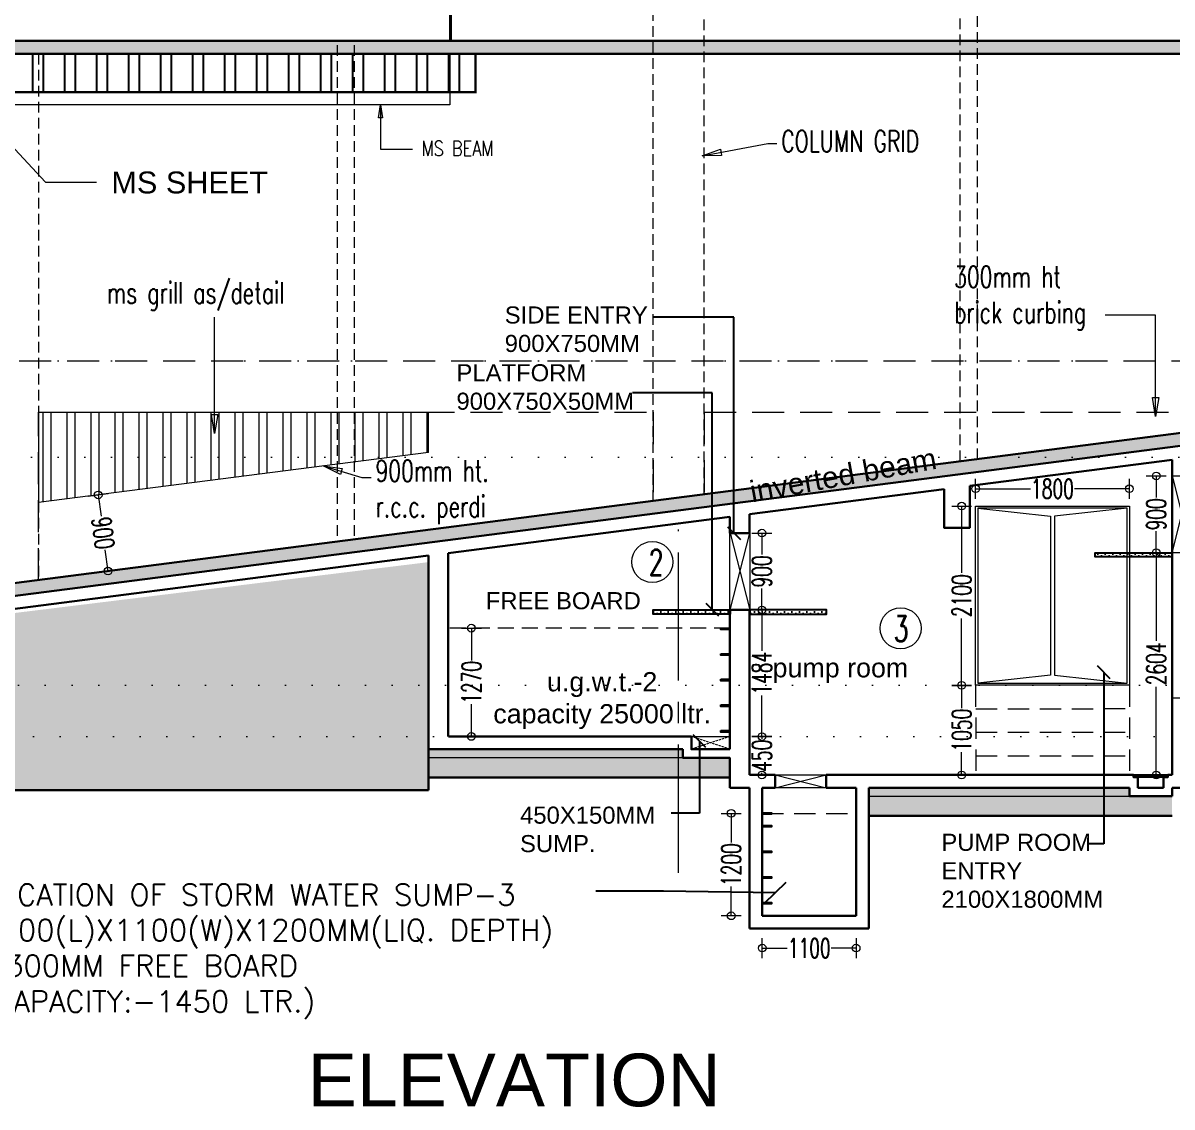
# Model space of a CAD drawing. Header units: inches. Extents: x 148614 to 294443, y 4730 to 138360.
# Drawn here: x 216367 to 229827, y 30789 to 43489 of the extents above; entities that cross this region are included whole.
import ezdxf
from ezdxf.enums import TextEntityAlignment as Align

# ---------------------------------------------------------------- set-up
doc = ezdxf.new("R2010")
doc.units = ezdxf.units.IN
doc.header["$MEASUREMENT"] = 0
for name, pattern in [('( Hidden )', [0.375, 0.25, -0.125]), ('CENTER2', [1.125, 0.75, -0.125, 0.125, -0.125]), ('DOT2', [0.125, 0, -0.125]), ('HIDDEN', [0.375, 0.25, -0.125]), ('HIDDEN2', [0.1875, 0.125, -0.0625])]:
    doc.linetypes.add(name, pattern=pattern)
doc.layers.get('DEFPOINTS').update_dxf_attribs({"color": 40, "lineweight": 15})
for name, color, linetype, lineweight in [('BEAM IN MS', 32, 'Continuous', 15), ('center line', 104, 'CENTER2', 15), ('Column', 32, 'Continuous', 30), ('description text', 34, 'Continuous', 15), ('dim inside', 5, 'Continuous', 15), ('dotted beams slab', 1, 'HIDDEN', 15), ('dotted gen.& dotted windows', 252, 'HIDDEN2', 15), ('fabr ele', 235, 'Continuous', 15), ('hatch-1', 253, 'Continuous', 13), ('PL-PLAT FOARM', 201, 'Continuous', 15), ('PL-Text', 7, 'Continuous', 15), ('PL_M.H Cover', 7, 'Continuous', 15), ('PL_Rungs', 40, 'Continuous', 13), ('PL_TEXT', 7, 'Continuous', 13), ('PL_U.G.TANK', 32, 'Continuous', 13), ('r.c.c', 1, 'Continuous', 30), ('refrence', 5, 'DOT2', 15), ('REMARKS', 170, 'Continuous', 13), ('room text', 7, 'Continuous', 13), ('Rungs', 40, 'Continuous', 13), ('wall cut', 7, 'Continuous', 30), ('wall ele', 7, 'Continuous', 15)]:
    doc.layers.add(name, color=color, linetype=linetype, lineweight=lineweight)
for name, color, linetype in [('DEVELOPER', 10, 'Continuous'), ('GRATING', 42, 'Continuous'), ('LAYOUT', 5, 'Continuous'), ('S-TEXT-1', 4, 'Continuous')]:
    doc.layers.add(name, color=color, linetype=linetype)
doc.styles.add('1PT2', font='simplex.shx', dxfattribs={"width": 0.65, "height": 0.078125})
doc.styles.add('AR', font='arial.ttf')
doc.styles.add('ARIAL-N', font='ARIALN.TTF')
doc.styles.add('Bibek-RS', font='simplex.shx', dxfattribs={"width": 0.9})
doc.styles.add('dim detail', font='simplex.shx', dxfattribs={"width": 0.65})
doc.styles.add('dim inside', font='simplex.shx', dxfattribs={"width": 0.7, "height": 100})
doc.styles.add('Romans', font='simplex.shx')
doc.styles.add('room text', font='arial.ttf', dxfattribs={"height": 150})
doc.dimstyles.new('dim inside', dxfattribs={"dimtxt": 225, "dimasz": 180, "dimexe": 0, "dimexo": 0, "dimgap": 10, "dimtad": 0, "dimdec": 0, "dimzin": 0, "dimdsep": 46, "dimtxsty": 'dim detail', "dimblk": 'SMALL', "dimcen": 0.09, "dimse1": 1, "dimse2": 1, "dimclrd": 256, "dimclrt": 256, "dimadec": 0, "dimazin": 0, "dimtfac": 1, "dimtdec": 0, "dimtofl": 0, "dimtmove": 1, "dimatfit": 3, "dimldrblk": 'SMALL', "dimfxl": 1, "dimtolj": 1, "dimtzin": 0, "dimlwd": -1, "dimarcsym": 2})
doc.dimstyles.new('PHE -2', dxfattribs={"dimtxt": 200, "dimasz": 250, "dimexe": 150, "dimexo": 75, "dimgap": 50, "dimtad": 1, "dimdec": 0, "dimzin": 0, "dimdsep": 46, "dimtxsty": 'Bibek-RS', "dimblk": 'OBLIQUE', "dimcen": 0.09, "dimdle": 150, "dimclrd": 256, "dimclre": 256, "dimclrt": 256, "dimadec": 0, "dimazin": 0, "dimtfac": 1, "dimtdec": 0, "dimtofl": 0, "dimtmove": 0, "dimatfit": 3, "dimldrblk": 'OBLIQUE', "dimfxl": 1, "dimtolj": 1, "dimtzin": 0, "dimarcsym": 0})

# ---------------------------------------------------------------- blocks, each defined once
blk = doc.blocks.new('_Small')
at = {"color": 0, "linetype": 'ByBlock', "lineweight": -2}
blk.add_line((0, 0.65), (0, -0.65), dxfattribs=at)
blk.add_circle((0, 0), 0.25, dxfattribs=at)
blk = doc.blocks.new('*D328')
at = {"layer": 'DEFPOINTS', "color": 0}
for p in [(200872, 46054), (202552, 46054), (233815, 39265)]:
    blk.add_point(p, dxfattribs=at)
at = {"layer": 'REMARKS'}
for p, q in [((202552, 46054), (202552, 42920)), ((202552, 39265), (202552, 42399))]:
    blk.add_line(p, q, dxfattribs=at)
at = {"layer": 'REMARKS', "xscale": 180, "yscale": 180, "zscale": 180}
for p, rotation in [((202552, 46054), 90), ((202552, 39265), 270)]:
    blk.add_blockref('_Small', p, dxfattribs=dict(at, rotation=rotation))
at = {"layer": 'REMARKS', "insert": (202552, 42660), "char_height": 225, "attachment_point": 5, "rotation": 90, "style": 'dim detail'}
blk.add_mtext('\\A1;6789', dxfattribs=at)
blk = doc.blocks.new('A$C2AF8397B')
at = {"layer": 'Rungs', "lineweight": -3, "ltscale": 5}
for points in [[(103, 3), (-3, 3), (-3, -15), (103, -15)], [(100, 0), (0, 0), (0, -12), (100, -12)]]:
    blk.add_lwpolyline(points, close=True, dxfattribs=at)
blk = doc.blocks.new('_Oblique')
at = {"color": 0, "linetype": 'ByBlock', "lineweight": -2}
blk.add_line((-0.5, -0.5), (0.5, 0.5), dxfattribs=at)
blk = doc.blocks.new('A$C0B7C1BB7')
at = {"layer": 'PL-PLAT FOARM', "linetype": 'Continuous', "lineweight": -3}
h = blk.add_hatch(dxfattribs=at)
h.set_pattern_fill('DOTS', color=201, scale=699.983629, angle=270, style=0)
h.set_pattern_definition([(270, (225282.89, -72400.53), (43.748977, -21.8744884), [0, -43.748977])])
h.paths.add_polyline_path([(-900, 50), (-900, 0), (0, 0), (0, 50)])
at = {"layer": 'PL-PLAT FOARM', "color": 201, "linetype": 'Continuous', "lineweight": -3}
blk.add_lwpolyline([(0, 0), (0, 50), (-900, 50), (-900, 0)], close=True, dxfattribs=at)
blk = doc.blocks.new('*D357')
at = {"layer": 'DEFPOINTS', "color": 0}
for p in [(227527, 37829), (227363, 35729), (227527, 35729)]:
    blk.add_point(p, dxfattribs=at)
at = {"layer": 'dim inside', "linetype": 'ByBlock'}
for p, q in [((227363, 37829), (227363, 37047)), ((227363, 35729), (227363, 36512))]:
    blk.add_line(p, q, dxfattribs=at)
at = {"layer": 'dim inside', "xscale": 180, "yscale": 180, "zscale": 180}
for p, rotation in [((227363, 37829), 90), ((227363, 35729), 270)]:
    blk.add_blockref('_Small', p, dxfattribs=dict(at, rotation=rotation))
at = {"layer": 'dim inside', "insert": (227363, 36779), "char_height": 225, "attachment_point": 5, "rotation": 90, "style": 'dim detail'}
blk.add_mtext('\\A1;2100', dxfattribs=at)
blk = doc.blocks.new('*D358')
at = {"layer": 'DEFPOINTS', "color": 0}
for p in [(229327, 38032), (227527, 37740), (229327, 37740)]:
    blk.add_point(p, dxfattribs=at)
at = {"layer": 'dim inside', "linetype": 'ByBlock'}
for p, q in [((227527, 38032), (228170, 38032)), ((229327, 38032), (228684, 38032))]:
    blk.add_line(p, q, dxfattribs=at)
at = {"layer": 'dim inside', "xscale": 180, "yscale": 180, "zscale": 180, "rotation": 180}
blk.add_blockref('_Small', (227527, 38032), dxfattribs=at)
at = {"layer": 'dim inside', "xscale": 180, "yscale": 180, "zscale": 180}
blk.add_blockref('_Small', (229327, 38032), dxfattribs=at)
at = {"layer": 'dim inside', "insert": (228427, 38032), "char_height": 225, "attachment_point": 5, "style": 'dim detail'}
blk.add_mtext('\\A1;1800', dxfattribs=at)
blk = doc.blocks.new('*D370')
at = {"layer": 'DEFPOINTS', "color": 0}
for p in [(221350, 36399), (221620, 36399), (221350, 35130)]:
    blk.add_point(p, dxfattribs=at)
at = {"layer": 'dim inside', "linetype": 'ByBlock'}
for p, q in [((221620, 36399), (221620, 36022)), ((221620, 35130), (221620, 35507))]:
    blk.add_line(p, q, dxfattribs=at)
at = {"layer": 'dim inside', "xscale": 180, "yscale": 180, "zscale": 180}
for p, rotation in [((221620, 36399), 90), ((221620, 35130), 270)]:
    blk.add_blockref('_Small', p, dxfattribs=dict(at, rotation=rotation))
at = {"layer": 'dim inside', "insert": (221620, 35764), "char_height": 225, "attachment_point": 5, "rotation": 90, "style": 'dim detail'}
blk.add_mtext('\\A1;1270', dxfattribs=at)
blk = doc.blocks.new('*D359')
at = {"layer": 'DEFPOINTS', "color": 0}
for p in [(225027, 33029), (226127, 33029), (225027, 32651)]:
    blk.add_point(p, dxfattribs=at)
at = {"layer": 'dim inside', "linetype": 'ByBlock'}
for p, q in [((225027, 32651), (225320, 32651)), ((226127, 32651), (225834, 32651))]:
    blk.add_line(p, q, dxfattribs=at)
at = {"layer": 'dim inside', "xscale": 180, "yscale": 180, "zscale": 180, "rotation": 180}
blk.add_blockref('_Small', (225027, 32651), dxfattribs=at)
at = {"layer": 'dim inside', "xscale": 180, "yscale": 180, "zscale": 180}
blk.add_blockref('_Small', (226127, 32651), dxfattribs=at)
at = {"layer": 'dim inside', "insert": (225577, 32651), "char_height": 225, "attachment_point": 5, "style": 'dim detail'}
blk.add_mtext('\\A1;1100', dxfattribs=at)
blk = doc.blocks.new('*D360')
at = {"layer": 'DEFPOINTS', "color": 0}
for p in [(225343, 34229), (224663, 33029), (225343, 33029)]:
    blk.add_point(p, dxfattribs=at)
at = {"layer": 'dim inside', "linetype": 'ByBlock'}
for p, q in [((224663, 34229), (224663, 33886)), ((224663, 33029), (224663, 33372))]:
    blk.add_line(p, q, dxfattribs=at)
at = {"layer": 'dim inside', "xscale": 180, "yscale": 180, "zscale": 180}
for p, rotation in [((224663, 34229), 90), ((224663, 33029), 270)]:
    blk.add_blockref('_Small', p, dxfattribs=dict(at, rotation=rotation))
at = {"layer": 'dim inside', "insert": (224663, 33629), "char_height": 225, "attachment_point": 5, "rotation": 90, "style": 'dim detail'}
blk.add_mtext('\\A1;1200', dxfattribs=at)
blk = doc.blocks.new('*D361')
at = {"layer": 'DEFPOINTS', "color": 0}
for p in [(227527, 35729), (227363, 34679), (227528, 34679)]:
    blk.add_point(p, dxfattribs=at)
at = {"layer": 'dim inside'}
for p, q in [((227363, 35729), (227363, 35461)), ((227363, 34679), (227363, 34947))]:
    blk.add_line(p, q, dxfattribs=at)
at = {"layer": 'dim inside', "xscale": 180, "yscale": 180, "zscale": 180}
for p, rotation in [((227363, 35729), 90), ((227363, 34679), 270)]:
    blk.add_blockref('_Small', p, dxfattribs=dict(at, rotation=rotation))
at = {"layer": 'dim inside', "insert": (227363, 35204), "char_height": 225, "attachment_point": 5, "rotation": 90, "style": 'dim detail'}
blk.add_mtext('\\A1;1050', dxfattribs=at)
blk = doc.blocks.new('*D362')
at = {"layer": 'DEFPOINTS', "color": 0}
for p in [(224647, 35129), (224877, 34679), (225023, 34679)]:
    blk.add_point(p, dxfattribs=at)
at = {"layer": 'dim inside', "linetype": 'ByBlock'}
for p, q in [((225023, 35129), (225023, 35102)), ((225023, 34679), (225023, 34706))]:
    blk.add_line(p, q, dxfattribs=at)
at = {"layer": 'dim inside', "xscale": 180, "yscale": 180, "zscale": 180}
for p, rotation in [((225023, 35129), 90), ((225023, 34679), 270)]:
    blk.add_blockref('_Small', p, dxfattribs=dict(at, rotation=rotation))
at = {"layer": 'dim inside', "insert": (225023, 34904), "char_height": 225, "attachment_point": 5, "rotation": 90, "style": 'dim detail'}
blk.add_mtext('\\A1;450', dxfattribs=at)
blk = doc.blocks.new('*D351')
at = {"layer": 'DEFPOINTS', "color": 0}
for p in [(224906, 36613), (225023, 36613), (224906, 35129)]:
    blk.add_point(p, dxfattribs=at)
at = {"layer": 'dim inside', "linetype": 'ByBlock'}
for p, q in [((225023, 36613), (225023, 36132)), ((225023, 35129), (225023, 35610))]:
    blk.add_line(p, q, dxfattribs=at)
at = {"layer": 'dim inside', "xscale": 180, "yscale": 180, "zscale": 180}
for p, rotation in [((225023, 36613), 90), ((225023, 35129), 270)]:
    blk.add_blockref('_Small', p, dxfattribs=dict(at, rotation=rotation))
at = {"layer": 'dim inside', "insert": (225023, 35871), "char_height": 225, "attachment_point": 5, "rotation": 90, "style": 'dim detail'}
blk.add_mtext('\\A1;1484', dxfattribs=at)
blk = doc.blocks.new('*D364')
at = {"layer": 'DEFPOINTS', "color": 0}
for p in [(224880, 37513), (225023, 37513), (224880, 36613)]:
    blk.add_point(p, dxfattribs=at)
at = {"layer": 'dim inside', "linetype": 'ByBlock'}
for p, q in [((225023, 37513), (225023, 37261)), ((225023, 36613), (225023, 36865))]:
    blk.add_line(p, q, dxfattribs=at)
at = {"layer": 'dim inside', "xscale": 180, "yscale": 180, "zscale": 180}
for p, rotation in [((225023, 37513), 90), ((225023, 36613), 270)]:
    blk.add_blockref('_Small', p, dxfattribs=dict(at, rotation=rotation))
at = {"layer": 'dim inside', "insert": (225023, 37063), "char_height": 225, "attachment_point": 5, "rotation": 90, "style": 'dim detail'}
blk.add_mtext('\\A1;900', dxfattribs=at)
blk = doc.blocks.new('*D365')
at = {"layer": 'DEFPOINTS', "color": 0}
for p in [(229642, 37283), (229827, 37283), (229827, 34679)]:
    blk.add_point(p, dxfattribs=at)
at = {"layer": 'dim inside', "linetype": 'ByBlock'}
for p, q in [((229642, 37283), (229642, 36252)), ((229642, 34679), (229642, 35710))]:
    blk.add_line(p, q, dxfattribs=at)
at = {"layer": 'dim inside', "xscale": 180, "yscale": 180, "zscale": 180}
for p, rotation in [((229642, 37283), 90), ((229642, 34679), 270)]:
    blk.add_blockref('_Small', p, dxfattribs=dict(at, rotation=rotation))
at = {"layer": 'dim inside', "insert": (229642, 35981), "char_height": 225, "attachment_point": 5, "rotation": 90, "style": 'dim detail'}
blk.add_mtext('\\A1;2604', dxfattribs=at)
blk = doc.blocks.new('*D366')
at = {"layer": 'DEFPOINTS', "color": 0}
for p in [(229642, 38183), (229827, 38183), (229827, 37283)]:
    blk.add_point(p, dxfattribs=at)
at = {"layer": 'dim inside', "linetype": 'ByBlock'}
for p, q in [((229642, 38183), (229642, 37931)), ((229642, 37283), (229642, 37535))]:
    blk.add_line(p, q, dxfattribs=at)
at = {"layer": 'dim inside', "xscale": 180, "yscale": 180, "zscale": 180}
for p, rotation in [((229642, 38183), 90), ((229642, 37283), 270)]:
    blk.add_blockref('_Small', p, dxfattribs=dict(at, rotation=rotation))
at = {"layer": 'dim inside', "insert": (229642, 37733), "char_height": 225, "attachment_point": 5, "rotation": 90, "style": 'dim detail'}
blk.add_mtext('\\A1;900', dxfattribs=at)
blk = doc.blocks.new('*D353')
at = {"layer": 'DEFPOINTS', "color": 0}
for p in [(216547, 37870), (217363, 37068), (216662, 36978)]:
    blk.add_point(p, dxfattribs=at)
at = {"layer": 'dim inside', "linetype": 'ByBlock'}
for p, q in [((217248, 37960), (217281, 37711)), ((217363, 37068), (217331, 37318))]:
    blk.add_line(p, q, dxfattribs=at)
at = {"layer": 'dim inside', "xscale": 180, "yscale": 180, "zscale": 180}
for p, rotation in [((217248, 37960), 97.34135069113066), ((217363, 37068), 277.3413506911307)]:
    blk.add_blockref('_Small', p, dxfattribs=dict(at, rotation=rotation))
at = {"layer": 'dim inside', "insert": (217306, 37514), "char_height": 225, "attachment_point": 5, "rotation": 277.3414, "style": 'dim detail'}
blk.add_mtext('\\A1;900', dxfattribs=at)

msp = doc.modelspace()

# ---------------------------------------------------------------- hatches: boundary and pattern name
at = {"layer": 'DEVELOPER'}
h = msp.add_hatch(dxfattribs=at)
h.set_pattern_fill('ANSI32', color=256, scale=1000, angle=225, style=0)
h.set_pattern_definition([(270, (539480.3, 37930.3), (375, -9e-14), []), (270, (539355.3, 37805.3), (375, -9e-14), [])])
h.paths.add_polyline_path([(221668.4, 43129.3), (221368.4, 43129.3), (221368.4, 42679.3), (221668.4, 42679.3)])
h.paths.add_polyline_path([(208639.6, 43129.3), (221368.4, 43129.3), (221368.4, 42679.3), (208639.6, 42679.3)])
h.paths.add_polyline_path([(208639.6, 42679.3), (207847.2, 42679.3), (207847.2, 43129.3), (208639.6, 43129.3)])
at = {"layer": 'fabr ele'}
h = msp.add_hatch(dxfattribs=at)
h.set_pattern_fill('ANSI32', color=256, scale=750, angle=45)
h.set_pattern_definition([(90, (-2359365.8, 3178764.65), (-281.25, 0), []), (90, (-2359272.05, 3178858.4), (-281.25, 0), [])])
h.paths.add_polyline_path([(208747.2, 38929.2), (215947.2, 38929.2), (215947.2, 37792.8), (208747.2, 36865.2)])
h.paths.add_polyline_path([(221117.2, 38458.9), (221117.2, 38929.2), (216547.2, 38929.2), (216547.2, 37870.1)])
at = {"layer": 'GRATING'}
h = msp.add_hatch(dxfattribs=at)
h.set_pattern_fill('ANSI31', color=256, scale=203.2, angle=44.92003, style=0)
h.set_pattern_definition([(89.92003036, (-2367451.843, 3181587.686), (-25.39997526, 0.03545162), [])])
h.paths.add_polyline_path([(229377, 34679), (229777, 34679), (229777, 34654), (229377, 34654.7)])
at = {"layer": 'hatch-1'}
h = msp.add_hatch(dxfattribs=at)
h.set_pattern_fill('AR-CONC', color=253, scale=15)
h.set_pattern_definition([(50, (-2359365.8, 3178764.65), (107.5890274, -9.4128202), [11.25, -123.75]), (355, (-2359365.8, 3178764.65), (-20.8127, 112.82882), [9, -99]), (100.4514445, (-2359356.84, 3178763.87), (86.776327, 103.4159986), [9.5610288, -105.1713168]), (46.1842, (-2359365.8, 3178794.65), (160.0861996, -24.827892), [16.875, -185.625]), (96.6356355, (-2359352.46, 3178792.58), (140.199292, 146.11779), [14.341551, -157.757064]), (351.184164, (-2359365.8, 3178794.65), (140.199292, 146.11779), [13.5, -148.5]), (21, (-2359350.8, 3178787.15), (89.5360578, -60.3928336), [11.25, -123.75]), (326, (-2359350.8, 3178787.15), (36.4972998, 108.7725068), [9, -99]), (71.4514447, (-2359343.34, 3178782.12), (126.0333565, 48.379673), [9.5610285, -105.1713168]), (37.5, (-2359365.804, 3178764.654), (1.8239783, 49.93407807), [0, -97.8, 0, -100.5, 0, -99.375]), (7.5, (-2359365.804, 3178764.654), (39.4604306, 59.1617568), [0, -57.3, 0, -95.55, 0, -37.875]), (327.5, (-2359399.254, 3178764.654), (80.07336543, -3.38323076), [0, -37.5, 0, -117, 0, -155.25]), (317.5, (-2359414.254, 3178764.654), (87.4779254, 15.0157473), [0, -48.75, 0, -77.7, 0, -110.25])])
h.paths.add_polyline_path([(233178.1, 39105.3), (233197.2, 38956.6), (208147.4, 35729.2), (201440.8, 35729.2), (201440.8, 35879.2), (208147.2, 35880.5)])
h = msp.add_hatch(dxfattribs=at)
h.set_pattern_fill('DOTS', color=253, scale=2500)
h.set_pattern_definition([(0, (-2359365.8, 3178764.65), (78.125, 156.25), [0, -156.25])])
h.paths.add_polyline_path([(201440.8, 34499.2), (201440.8, 35579.2), (208156.4, 35579.2), (221117.2, 37172.6), (221117.2, 34499.2)])
h = msp.add_hatch(dxfattribs=at)
h.set_pattern_fill('AR-SAND', color=253, scale=10)
h.set_pattern_definition([(37.5, (-2359360.509, 3178765.053), (-0.62993358, 19.26823769), [0, -15.2, 0, -17, 0, -16.25]), (7.5, (-2359360.51, 3178765.053), (17.69776705, 28.22146065), [0, -8.2, 0, -13.7, 0, -5.25]), (327.5, (-2359372.81, 3178765.053), (31.14141862, 0.056590535), [0, -5, 0, -18, 0, -23.5]), (317.5, (-2359372.81, 3178765.053), (30.06126605, 8.77675565), [0, -2.5, 0, -11.8, 0, -13.5])])
h.paths.add_polyline_path([(224096.9, 34879.6), (224096.9, 34979.6), (221117.2, 34979.6), (221117.2, 34879.6)])
h = msp.add_hatch(dxfattribs=at)
h.set_pattern_fill('DOTS', color=253, scale=500)
h.set_pattern_definition([(0, (-2359360.51, 3178765.053), (15.625, 31.25), [0, -31.25])])
h.paths.add_polyline_path([(224647.2, 34649.6), (224647.2, 34879.6), (221117.2, 34879.6), (221117.2, 34649.6)])
h = msp.add_hatch(dxfattribs=at)
h.set_pattern_fill('AR-SAND', color=253, scale=10)
h.set_pattern_definition([(37.5, (-2359365.804, 3178314.372), (-0.62993358, 19.26823769), [0, -15.2, 0, -17, 0, -16.25]), (7.5, (-2359365.804, 3178314.372), (17.69776705, 28.22146065), [0, -8.2, 0, -13.7, 0, -5.25]), (327.5, (-2359378.104, 3178314.372), (31.14141862, 0.056590535), [0, -5, 0, -18, 0, -23.5]), (317.5, (-2359378.104, 3178314.372), (30.06126605, 8.77675565), [0, -2.5, 0, -11.8, 0, -13.5])])
h.paths.add_polyline_path([(229327.2, 34429), (229327.2, 34529), (226277.2, 34529), (226277.2, 34429)])
h = msp.add_hatch(dxfattribs=at)
h.set_pattern_fill('DOTS', color=253, scale=500)
h.set_pattern_definition([(0, (-2359365.804, 3178314.372), (15.625, 31.25), [0, -31.25])])
h.paths.add_polyline_path([(226277.2, 34429), (226277.2, 34199), (229827.2, 34199), (229827.2, 34429)])
at = {"layer": 'REMARKS'}
h = msp.add_hatch(color=104, dxfattribs=at)
h.dxf.hatch_style = 1
h.paths.add_polyline_path([(200297.2, 43279.3), (234397.2, 43279.3), (234397.2, 43129.3), (200297.2, 43129.3)])

# ---------------------------------------------------------------- linework, layer by layer
at = {"layer": 'BEAM IN MS', "linetype": '( Hidden )', "lineweight": 0, "ltscale": 500}
for p, q in [((223747.2, 37890.3), (223747.2, 45904.3)), ((224347.2, 37967.6), (224347.2, 45904.3)), ((227347.2, 38354.1), (227347.2, 45904.3)), ((227547.2, 38379.9), (227547.2, 45904.3)), ((220247.2, 43229.3), (220247.2, 37439.4)), ((216547.2, 43129.3), (216547.2, 36962.7))]:
    msp.add_line(p, q, dxfattribs=at)
at = {"layer": 'BEAM IN MS'}
msp.add_lwpolyline([(221368.4, 42529.3), (208147.2, 42529.3), (208147.2, 43129.3), (221368.4, 43129.3)], close=True, dxfattribs=at)
at = {"layer": 'center line', "ltscale": 2000}
msp.add_line((224047.2, 33534.2), (224047.2, 37553.4), dxfattribs=at)
at = {"layer": 'Column', "linetype": '( Hidden )', "lineweight": 0, "ltscale": 500}
msp.add_line((220047.2, 43229.3), (220047.2, 37413.6), dxfattribs=at)
at = {"layer": 'DEVELOPER', "const_width": 25}
for points in [[(221368.4, 45454.3), (221378.4, 45454.3), (221378.4, 43279.3), (221368.4, 43279.3)], [(207847.2, 43129.3), (221668.4, 43129.3), (221668.4, 42679.3), (207847.2, 42679.3)]]:
    msp.add_lwpolyline(points, close=True, dxfattribs=at)
at = {"layer": 'dotted beams slab', "ltscale": 1500}
for p, q in [((208447.2, 39529.2), (233797.2, 39529.2)), ((216547.2, 36962.7), (216547.2, 38929.2)), ((216547.2, 38929.2), (223747.2, 38929.2)), ((224347.2, 38929.2), (233197.2, 38929.2))]:
    msp.add_line(p, q, dxfattribs=at)
for points in [[(223747.2, 38929.2), (223747.2, 37890.3)], [(224347.2, 38929.2), (224347.2, 37967.6)]]:
    msp.add_lwpolyline(points, dxfattribs=at)
at = {"layer": 'dotted gen.& dotted windows', "ltscale": 5000}
msp.add_line((216544.6, 37063.8), (216547.2, 37064.5), dxfattribs=at)
at = {"layer": 'dotted gen.& dotted windows', "ltscale": 1500}
msp.add_line((224649.9, 36399.2), (221349.9, 36399.2), dxfattribs=at)
at = {"layer": 'LAYOUT', "linetype": 'Continuous'}
msp.add_lwpolyline([(229377, 34679), (229777, 34679), (229777, 34654), (229377, 34654.7)], close=True, dxfattribs=at)
at = {"layer": 'PL_M.H Cover', "lineweight": 13, "ltscale": 5}
for p, q in [((225177.2, 34529), (225777.2, 34679)), ((225177.2, 34679), (225777.2, 34529))]:
    msp.add_line(p, q, dxfattribs=at)
at = {"layer": 'PL_M.H Cover', "linetype": 'HIDDEN', "lineweight": 13, "ltscale": 1000}
msp.add_line((225027.2, 34229), (226127.2, 34229), dxfattribs=at)
at = {"layer": 'PL_M.H Cover', "lineweight": 13, "ltscale": 5}
msp.add_lwpolyline([(225177.2, 34679), (225777.2, 34679), (225777.2, 34529), (225177.2, 34529)], close=True, dxfattribs=at)
at = {"layer": 'PL_Rungs', "lineweight": -3, "ltscale": 5}
for points in [[(225027.2, 34236.6), (225134.6, 34236.6), (225134.6, 34220.9), (225027.2, 34220.9)], [(225030.6, 34233.2), (225131.3, 34233.2), (225131.3, 34224.3), (225030.6, 34224.3)], [(225027.2, 34086.6), (225134.6, 34086.6), (225134.6, 34070.9), (225027.2, 34070.9)], [(225030.6, 34083.2), (225131.3, 34083.2), (225131.3, 34074.3), (225030.6, 34074.3)], [(225027.2, 33786.6), (225134.6, 33786.6), (225134.6, 33770.9), (225027.2, 33770.9)], [(225030.6, 33783.2), (225131.3, 33783.2), (225131.3, 33774.3), (225030.6, 33774.3)], [(225027.2, 33486.6), (225134.6, 33486.6), (225134.6, 33470.9), (225027.2, 33470.9)], [(225030.6, 33483.2), (225131.3, 33483.2), (225131.3, 33474.3), (225030.6, 33474.3)], [(225027.2, 33186.6), (225134.6, 33186.6), (225134.6, 33170.9), (225027.2, 33170.9)], [(225030.6, 33183.2), (225131.3, 33183.2), (225131.3, 33174.3), (225030.6, 33174.3)]]:
    msp.add_lwpolyline(points, close=True, dxfattribs=at)
at = {"layer": 'PL_TEXT'}
msp.add_circle((223739.8, 37174.7, 0), 240.9, dxfattribs=at)
at = {"layer": 'PL_TEXT', "color": 1}
msp.add_circle((226648.3, 36397.2), 240.9, dxfattribs=at)
at = {"layer": 'PL_U.G.TANK', "color": 7}
for p, q in [((229827.2, 37283), (230057.2, 38183)), ((229827.2, 38183), (230057.2, 37283)), ((224649.9, 37512.9), (224879.9, 36612.9)), ((224649.9, 36612.9), (224879.9, 37512.9))]:
    msp.add_line(p, q, dxfattribs=at)
at = {"layer": 'PL_U.G.TANK', "color": 8, "linetype": 'HIDDEN', "ltscale": 100}
for p, q in [((224647.2, 34980.5), (224196.9, 35129.6)), ((224647.2, 35128.8), (224196.9, 34979.6))]:
    msp.add_line(p, q, dxfattribs=at)
at = {"layer": 'PL_U.G.TANK', "color": 7}
for points in [[(229827.2, 38183), (230057.2, 38183), (230057.2, 37283), (229827.2, 37283)], [(229302.2, 37804.2), (227551.8, 37804.2), (227551.8, 35754.2), (229302.2, 35754.2)], [(227551.8, 37804.2), (228402, 37710.3), (228402, 35848.2), (227551.8, 35754.2)]]:
    msp.add_lwpolyline(points, dxfattribs=at)
for points in [[(227526.8, 37829.2), (229327.2, 37829.2), (229327.2, 35729.2), (227526.8, 35729.2)], [(228452, 35848.2), (229302.2, 35754.2), (229302.2, 37804.2), (228452, 37710.3)], [(224647.2, 37512.9), (224879.9, 37512.9), (224879.9, 36612.9), (224647.2, 36612.9)]]:
    msp.add_lwpolyline(points, close=True, dxfattribs=at)
at = {"layer": 'PL_U.G.TANK', "color": 7, "linetype": 'HIDDEN', "ltscale": 1000}
for points in [[(227526.8, 35729.2), (227527.9, 34679)], [(229327.2, 35729.2), (229327.2, 34679)], [(227527.1, 35454.2), (229327.5, 35456.2)], [(227527.4, 35179.2), (229327.8, 35179.2)], [(227527.7, 34902.3), (229328.1, 34902.3)]]:
    msp.add_lwpolyline(points, dxfattribs=at)
at = {"layer": 'r.c.c', "lineweight": 30}
for p, q in [((229827.2, 34679), (229827.2, 38371.2)), ((224647.2, 37512.9), (224647.2, 37703.8)), ((224877.2, 37512.9), (224877.2, 37733.4)), ((224879.9, 37512.9), (224647.2, 37512.9)), ((221117.2, 37249), (221117.2, 34979.6)), ((221347.2, 37278.6), (221347.2, 35129.2)), ((224647.2, 34979.6), (224647.2, 36612.9)), ((224647.2, 36612.9), (224879.9, 36612.9)), ((224877.2, 34679), (224877.2, 36612.9)), ((224196.9, 35129.6), (221349.9, 35129.6)), ((224096.9, 34979.6), (221117.2, 34979.6)), ((224647.2, 34529), (224647.2, 34879.6)), ((224877.2, 34679), (225177.2, 34679)), ((225777.2, 34679), (229327.2, 34679)), ((229327.2, 34679), (229377, 34679)), ((229377.2, 34654.7), (229427.2, 34654.7)), ((229777.2, 34654.4), (229777, 34679)), ((229777, 34679), (229827.2, 34679)), ((224647.2, 34529), (224877.2, 34529)), ((224877.2, 34529), (224877.2, 32879)), ((225027.2, 34529), (225177.2, 34529)), ((225027.2, 33029), (225027.2, 34529)), ((225777.2, 34529), (226127.2, 34529)), ((226127.2, 33029), (226127.2, 34529)), ((226277.2, 34529), (229327.2, 34529)), ((226277.2, 32879), (226277.2, 34529)), ((229827.2, 34529), (230057.2, 34529)), ((225027.2, 33029), (226127.2, 33029)), ((224877.2, 32879), (226277.2, 32879))]:
    msp.add_line(p, q, dxfattribs=at)
for points in [[(233797.2, 39004.2), (233567.2, 39004.2), (208147.2, 35729.2)], [(229827.2, 38371.2), (227457.2, 38065.8)], [(227157.2, 38027.2), (224877.2, 37733.4)], [(227157.2, 38027.2), (227157.2, 37576.2), (227457.2, 37576.2), (227457.2, 38065.8)], [(224647.2, 37703.8), (221347.2, 37278.6)], [(221117.2, 37249), (208156.8, 35579.2), (201440.8, 35579.2)], [(224196.9, 35129.6), (224196.9, 34979.6), (224647.2, 34979.6)], [(224647.2, 34879.6), (224096.9, 34879.6), (224096.9, 34979.6)], [(225177.2, 34679), (225177.2, 34529)], [(225777.2, 34679), (225777.2, 34529)], [(229327.2, 34679), (229327.2, 34679)], [(229377.2, 34654.7), (229377, 34679)], [(229427.2, 34654.7), (229427.2, 34529)], [(229727.2, 34654), (229777.2, 34654.4)], [(229727.2, 34654), (229727.2, 34529)], [(229327.2, 34529), (229327.2, 34429)], [(229427.2, 34529), (229727.2, 34529)], [(229827.2, 34529), (229827.2, 34429)], [(229327.2, 34429), (229827.2, 34429)]]:
    msp.add_lwpolyline(points, dxfattribs=at)
at = {"layer": 'refrence', "color": 5, "ltscale": 2500}
for p, q in [((193020.9, 39529.3), (246012.8, 39529.3)), ((193020.9, 38404.2), (246012.8, 38404.2)), ((194746.6, 35729.2), (247299.6, 35729.2)), ((244934.9, 35129.3), (193020.9, 35129.3))]:
    msp.add_line(p, q, dxfattribs=at)
at = {"layer": 'wall cut'}
for p, q in [((221117.2, 34979.6), (221117.2, 34499.2)), ((224647.2, 34649.6), (221117.2, 34649.6)), ((221117.2, 34499.2), (194920.2, 34499.2)), ((226277.2, 34199), (229827.2, 34199))]:
    msp.add_line(p, q, dxfattribs=at)
for points in [[(200297.2, 43279.3), (234397.2, 43279.3), (234397.2, 43129.3), (234397.2, 43129.3)], [(234397.2, 43129.3), (200297.2, 43129.3)], [(233178.1, 39105.3), (208128.1, 35878)], [(224877.2, 34499.6), (224877.2, 34199)]]:
    msp.add_lwpolyline(points, dxfattribs=at)
at = {"layer": 'wall ele'}
for p, q in [((216547.2, 38929.2), (216547.2, 37870.1)), ((216547.2, 38929.2), (221117.2, 38929.2)), ((221117.2, 38458.9), (221117.2, 38929.2)), ((216547.2, 37064.5), (216547.2, 37064.1)), ((224196.9, 34979.6), (224196.9, 35129.6)), ((224649.9, 34879.6), (221117.2, 34879.6)), ((224647.2, 34979.6), (224196.9, 34979.6)), ((224647.2, 34979.6), (224196.9, 34979.6)), ((226277.2, 34429), (229827.2, 34429))]:
    msp.add_line(p, q, dxfattribs=at)
for points in [[(221117.2, 38458.9), (216547.2, 37870.1)], [(224196.9, 35129.6), (224647.2, 35128.8)]]:
    msp.add_lwpolyline(points, dxfattribs=at)
at = {"layer": 'wall ele', "color": 6, "linetype": 'HIDDEN', "ltscale": 750}
msp.add_lwpolyline([(229826.6, 35582.5), (231387.2, 35579.2), (233797.2, 35179.2)], dxfattribs=at)

# ---------------------------------------------------------------- block references
at = {"layer": 'PL-PLAT FOARM', "color": 201, "linetype": 'Continuous', "lineweight": -3, "xscale": -1, "rotation": 180}
for p in [(229827.2, 37283), (224649.9, 36612.9)]:
    msp.add_blockref('A$C0B7C1BB7', p, dxfattribs=at)
at = {"layer": 'PL-PLAT FOARM', "color": 201, "linetype": 'Continuous', "lineweight": -3, "rotation": 180}
msp.add_blockref('A$C0B7C1BB7', (224879.9, 36612.9), dxfattribs=at)
at = {"layer": 'Rungs', "lineweight": -3, "ltscale": 5, "xscale": -1}
for p in [(224644.6, 36396.6), (224644.6, 36096.6), (224644.6, 35796.6), (224644.6, 35496.6), (224644.6, 35197)]:
    msp.add_blockref('A$C2AF8397B', p, dxfattribs=at)

# ---------------------------------------------------------------- texts
at = {"layer": 'description text', "char_height": 250, "width": 2969.259, "attachment_point": 1, "style": 'dim inside'}
for s, insert in [('\\pxql;COLUMN GRID', (225249.9, 42228.4)), ('\\pxql;ms grill as/detail', (217350.6, 40452.8)), ('\\pxql;900mm ht. \\Pr.c.c. perdi', (220496.2, 38367.3))]:
    msp.add_mtext(s, dxfattribs=dict(at, insert=insert))
at = {"layer": 'description text', "insert": (227274.6, 40640.1), "char_height": 250, "attachment_point": 1, "style": 'dim inside'}
msp.add_mtext_dynamic_manual_height_columns('300mm ht \\Pbrick curbing', width=5549.698, gutter_width=5771.3, heights=[0], dxfattribs=at)
at = {"layer": 'DEVELOPER', "ltscale": 0.5, "attachment_point": 1, "rotation": 360, "style": 'ARIAL-N'}
for s, insert, char_height, width in [('\\pxqc;{\\fArial|b0|i0|c0|p34;MS SHEET}', (215944.3, 41749), 257.04, 4751.143), ('{\\fArial|b0|i0|c0|p34; ELEVATION}', (219463.8, 31414.4), 616.896, 13742.962)]:
    msp.add_mtext(s, dxfattribs=dict(at, insert=insert, char_height=char_height, width=width))
at = {"layer": 'PL_TEXT', "style": '1PT2', "width": 0.65}
msp.add_text('2', height=301, dxfattribs=at).set_placement((223699.9, 37019.1))
at = {"layer": 'PL_TEXT', "color": 1, "style": '1PT2', "width": 0.65}
msp.add_text('3', height=301, dxfattribs=at).set_placement((226569.8, 36241.6, 0))
at = {"layer": 'PL_TEXT', "linetype": 'Continuous', "char_height": 200, "width": 2235.49, "attachment_point": 1, "rotation": 359.99947, "style": 'room text'}
for s, insert in [('SIDE ENTRY 900X750MM', (222010.2, 40168.3, -2756.4)), ('PLATFORM  900X750X50MM', (221444.7, 39491.4, -2756.4)), ('FREE BOARD ', (221788.3, 36821, -2756.4)), ('450X150MM SUMP.', (222189.5, 34308.3, -2756.4)), ('PUMP ROOM ENTRY  2100X1800MM', (227125.6, 33990.2, -2756.4))]:
    msp.add_mtext(s, dxfattribs=dict(at, insert=insert))
at = {"layer": 'PL_TEXT', "insert": (215879.6, 33401.4, 0), "char_height": 250, "width": 8917.228, "attachment_point": 1, "style": 'Romans'}
msp.add_mtext('\\pxql;LOCATION OF STORM WATER SUMP-3\\P1100(L)X1100(W)X1200MM(LIQ. DEPTH)\\P+300MM FREE BOARD\\P(CAPACITY:-1450 LTR.)', dxfattribs=at)
at = {"layer": 'room text', "lineweight": 0, "ltscale": 300, "style": 'AR'}
msp.add_text('inverted beam', height=250, rotation=10.36286, dxfattribs=at).set_placement((224908.3, 37871.6))
at = {"layer": 'room text', "char_height": 225, "width": 19110.875, "attachment_point": 7, "style": 'room text'}
for s, insert in [('\\pxqc;pump room', (216387.3, 35754.8)), ('\\pxqc,t26;u.g.w.t.-2\\Pcapacity 25000 ltr.', (213596.3, 35216.2, -2756.4))]:
    msp.add_mtext(s, dxfattribs=dict(at, insert=insert))
at = {"layer": 'S-TEXT-1', "color": 4, "style": 'Romans', "width": 0.8}
msp.add_text('MS BEAM', height=172.9, dxfattribs=at).set_placement((221036.4, 42020.3, 1335542.7), align=Align.MIDDLE_LEFT)

# ---------------------------------------------------------------- dimensions: what is measured, and where the dimension line sits
at = {"layer": 'dim inside'}
for base, p1, p2, picture, middle in [((229641.7, 38183), (229827.2, 37283), (229827.2, 38183), '*D366', (229641.7, 37733)), ((227363.2, 35729.2), (227526.8, 37829.2), (227526.8, 35729.2), '*D357', (227363.2, 36779.2)), ((225022.7, 37512.9), (224879.9, 36612.9), (224879.9, 37512.9), '*D364', (225022.7, 37062.9)), ((229641.7, 37283), (229827.2, 34679), (229827.2, 37283), '*D365', (229641.7, 35981)), ((225022.7, 36612.9), (224905.7, 35128.8), (224905.7, 36612.9), '*D351', (225022.7, 35870.9)), ((221620, 36399.2), (221349.9, 35129.6), (221349.9, 36399.2), '*D370', (221620, 35764.4)), ((225022.7, 34679), (224647.2, 35128.8), (224877.2, 34679), '*D362', (225022.7, 34903.9)), ((224662.9, 33029), (225343, 34229), (225343, 33029), '*D360', (224662.9, 33629))]:
    dim = msp.add_linear_dim(base=base, p1=p1, p2=p2, angle=90, dimstyle='dim inside', override={"dimfxl": 50}, dxfattribs=at)
    dim.commit()
    dim.dimension.update_dxf_attribs({"geometry": picture, "text_midpoint": middle})
for base, p1, p2, picture, middle in [((229327.2, 38031.9), (227526.8, 37740.3), (229327.2, 37740.3), '*D358', (228427, 38031.9)), ((225027.2, 32651.2), (226127.2, 33029), (225027.2, 33029), '*D359', (225577.2, 32651.2))]:
    dim = msp.add_linear_dim(base=base, p1=p1, p2=p2, dimstyle='dim inside', override={"dimfxl": 50}, dxfattribs=at)
    dim.commit()
    dim.dimension.update_dxf_attribs({"geometry": picture, "text_midpoint": middle})
dim = msp.add_aligned_dim(p1=(216547.2, 37870.1), p2=(216662.2, 36977.5), distance=706.9, dimstyle='dim inside', override={"dimfxl": 50}, dxfattribs=at)
dim.commit()
dim.dimension.update_dxf_attribs({"geometry": '*D353', "text_midpoint": (217305.8, 37514.1)})
at = {"layer": 'dim inside', "color": 6}
dim = msp.add_linear_dim(base=(227363.2, 34679), p1=(227526.8, 35729.2), p2=(227527.9, 34679), angle=90, dimstyle='dim inside', dxfattribs=at)
dim.commit()
dim.dimension.update_dxf_attribs({"geometry": '*D361', "text_midpoint": (227363.2, 35204.1)})
at = {"layer": 'REMARKS', "color": 2}
dim = msp.add_linear_dim(base=(202551.6, 46054.3), p1=(233814.6, 39265.3), p2=(200872.2, 46054.3), angle=90, dimstyle='dim inside', override={"dimfxl": 0, "dimfxlon": 1}, dxfattribs=at)
dim.commit()
dim.dimension.update_dxf_attribs({"geometry": '*D328', "text_midpoint": (202551.6, 42659.8)})

# ---------------------------------------------------------------- leaders
at = {"layer": 'description text'}
for points, override in [([(215645.4, 42679.3), (216630.7, 41623.4), (217229.2, 41623.4)], {"dimasz": 225, "dimldrblk": 'ClosedBlank', "dimfxl": 50}), ([(220555.6, 42529.3), (220554.7, 42012.5), (220928.7, 42012.5)], {"dimasz": 150, "dimldrblk": 'ClosedBlank', "dimfxl": 50}), ([(224322.2, 41931.2), (225091.5, 42077.9), (225197.9, 42077.9)], {"dimasz": 225, "dimldrblk": 'ClosedBlank', "dimfxl": 50}), ([(218611, 38677.9), (218611, 40041.3)], {"dimasz": 225, "dimldrblk": 'ClosedBlank', "dimfxl": 50}), ([(229635.5, 38877.2), (229635.5, 40064.8), (229044.5, 40064.8)], {"dimasz": 225, "dimldrblk": 'ClosedBlank', "dimfxl": 50}), ([(219881.5, 38299.7), (220337.7, 38163.3), (220444.1, 38163.3)], {"dimasz": 225, "dimldrblk": 'ClosedBlank', "dimfxl": 50})]:
    msp.add_leader(points, dimstyle='dim inside', override=override, dxfattribs=at)
at = {"layer": 'PL-Text'}
msp.add_leader([(225180.9, 33298.7), (223869.2, 33315.8), (223076.1, 33315.8)], dimstyle='PHE -2', override={"dimtad": 0, "dimfxl": 0, "dimarcsym": 2}, dxfattribs=at)
at = {"layer": 'PL_TEXT', "linetype": 'Continuous'}
for points in [[(224695.5, 37512.9), (224695.5, 40041.6), (223743.2, 40041.6)], [(224441.2, 36617.5), (224441.2, 39154.5), (223505.4, 39154.5)], [(229028.6, 35881.6), (229028.6, 33872.1), (228847.4, 33872.1)], [(224291.2, 35073.9), (224291.2, 34229.9), (223960.4, 34229.9)]]:
    msp.add_leader(points, dimstyle='PHE -2', override={"dimasz": 150, "dimtad": 0}, dxfattribs=at)

doc.saveas('drawing.dxf')
